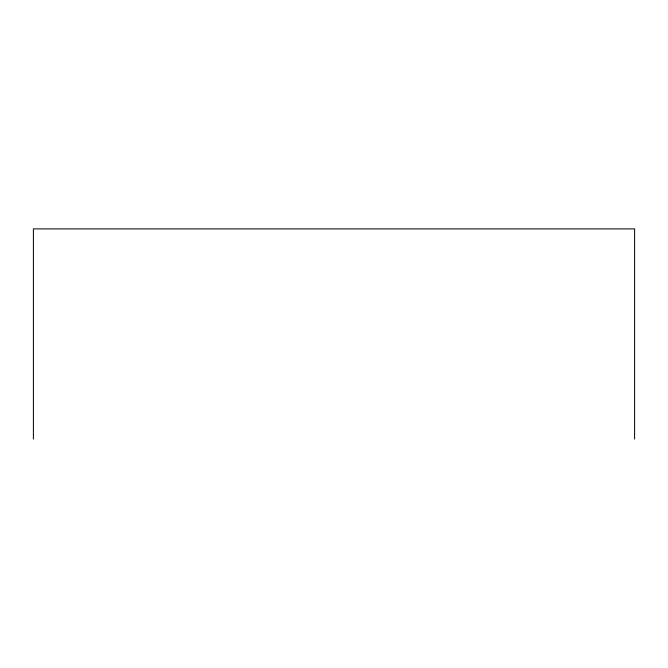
<?xml version="1.0" encoding="UTF-8"?>
<svg xmlns="http://www.w3.org/2000/svg" width="668" height="668" viewBox="0 0 668 668"><rect width="100%" height="100%" fill="white"/><g stroke="black" fill="none" stroke-linecap="round" stroke-linejoin="round"><path stroke-width="1" d="M634.6 439.11L634.6 228.89L33.4 228.89L33.4 439.11"/></g></svg>
